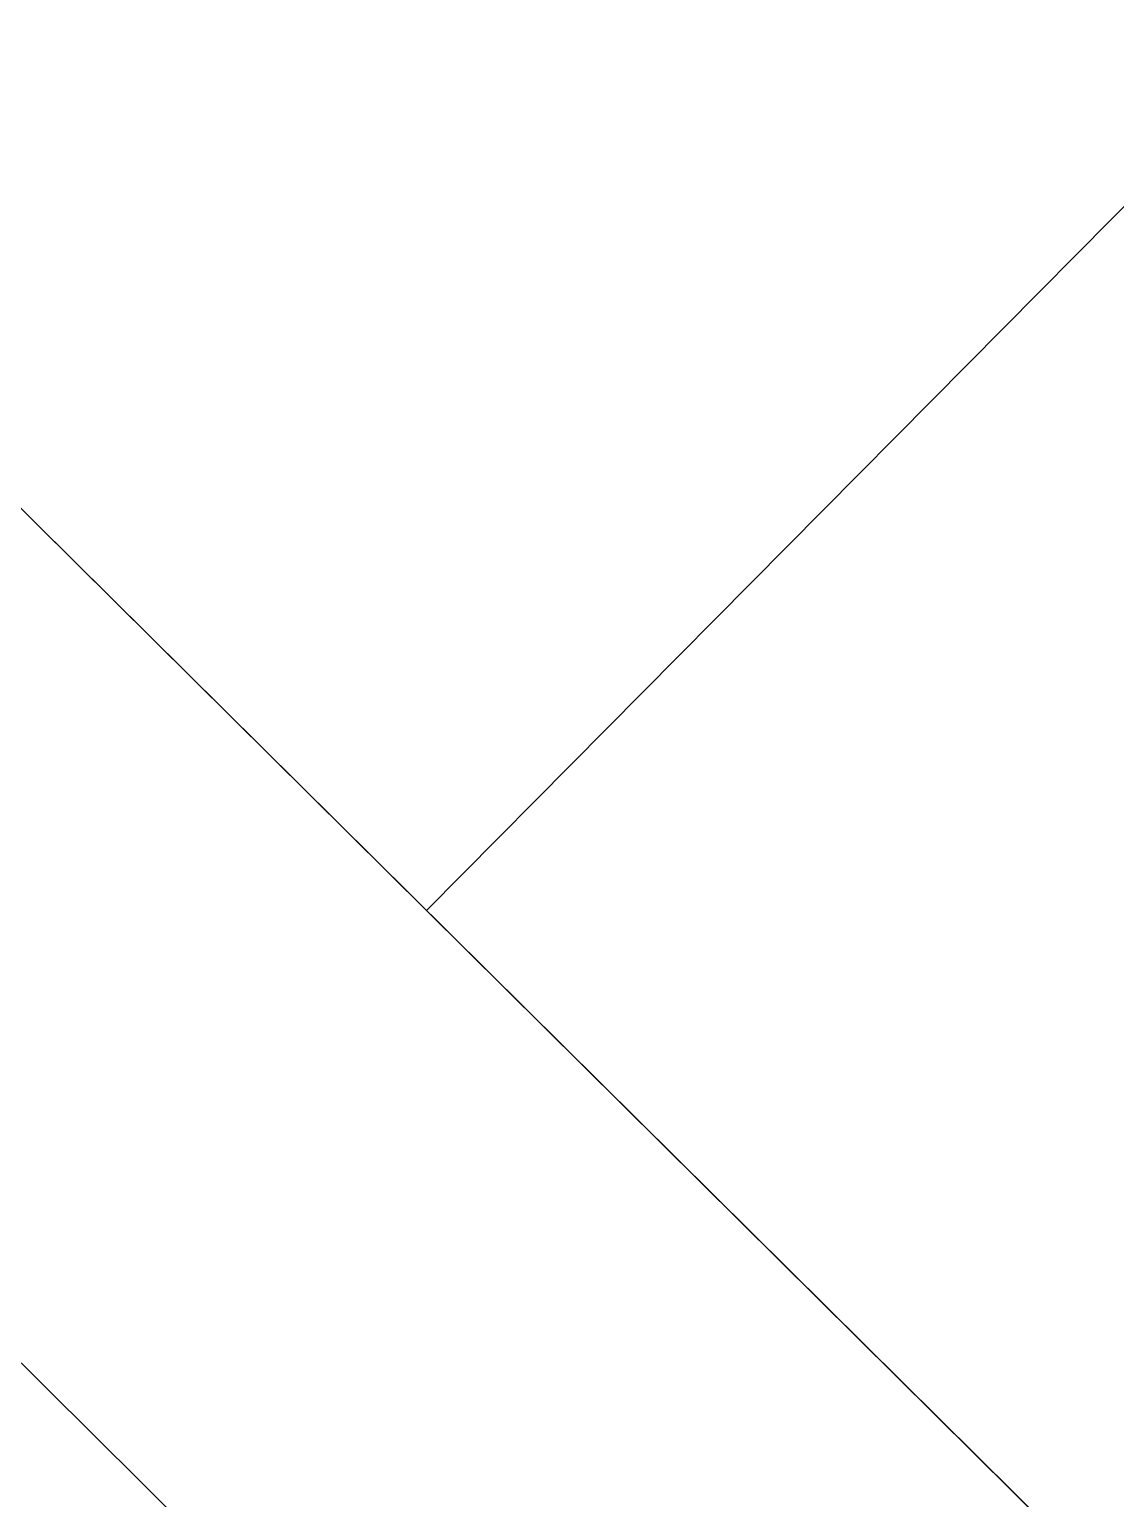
# Model space of a CAD drawing. Header units: metres. Extents: x 588040 to 588395, y 4834075 to 4834430.
# Drawn here: x 588179.34 to 588183.82, y 4834082.81 to 4834088.86 of the extents above; entities that cross this region are included whole.
import ezdxf

# ---------------------------------------------------------------- set-up
doc = ezdxf.new("R2010")
doc.units = ezdxf.units.M
doc.header["$LTSCALE"] = 2
doc.layers.add('A-BORDER', color=135, linetype='Continuous')
doc.layers.add('A-TITLE', color=7, linetype='Continuous')

msp = doc.modelspace()

# ---------------------------------------------------------------- linework, layer by layer
at = {"layer": 'A-BORDER', "color": 2}
for p, q in [((588187.8578, 4834078.4134), (588043.5507, 4834221.3986)), ((588170.3037, 4834095.8067), (588180.9779, 4834085.2303))]:
    msp.add_line(p, q, dxfattribs=at)
at = {"layer": 'A-BORDER', "color": 1}
msp.add_line((588187.8741, 4834074.8779), (588040.0153, 4834221.3823), dxfattribs=at)
at = {"layer": 'A-TITLE', "color": 2}
for p, q in [((588180.9779, 4834085.2303), (588206.2633, 4834110.7494)), ((588172.0017, 4834094.1242), (588187.8578, 4834078.4134))]:
    msp.add_line(p, q, dxfattribs=at)

doc.saveas('drawing.dxf')
